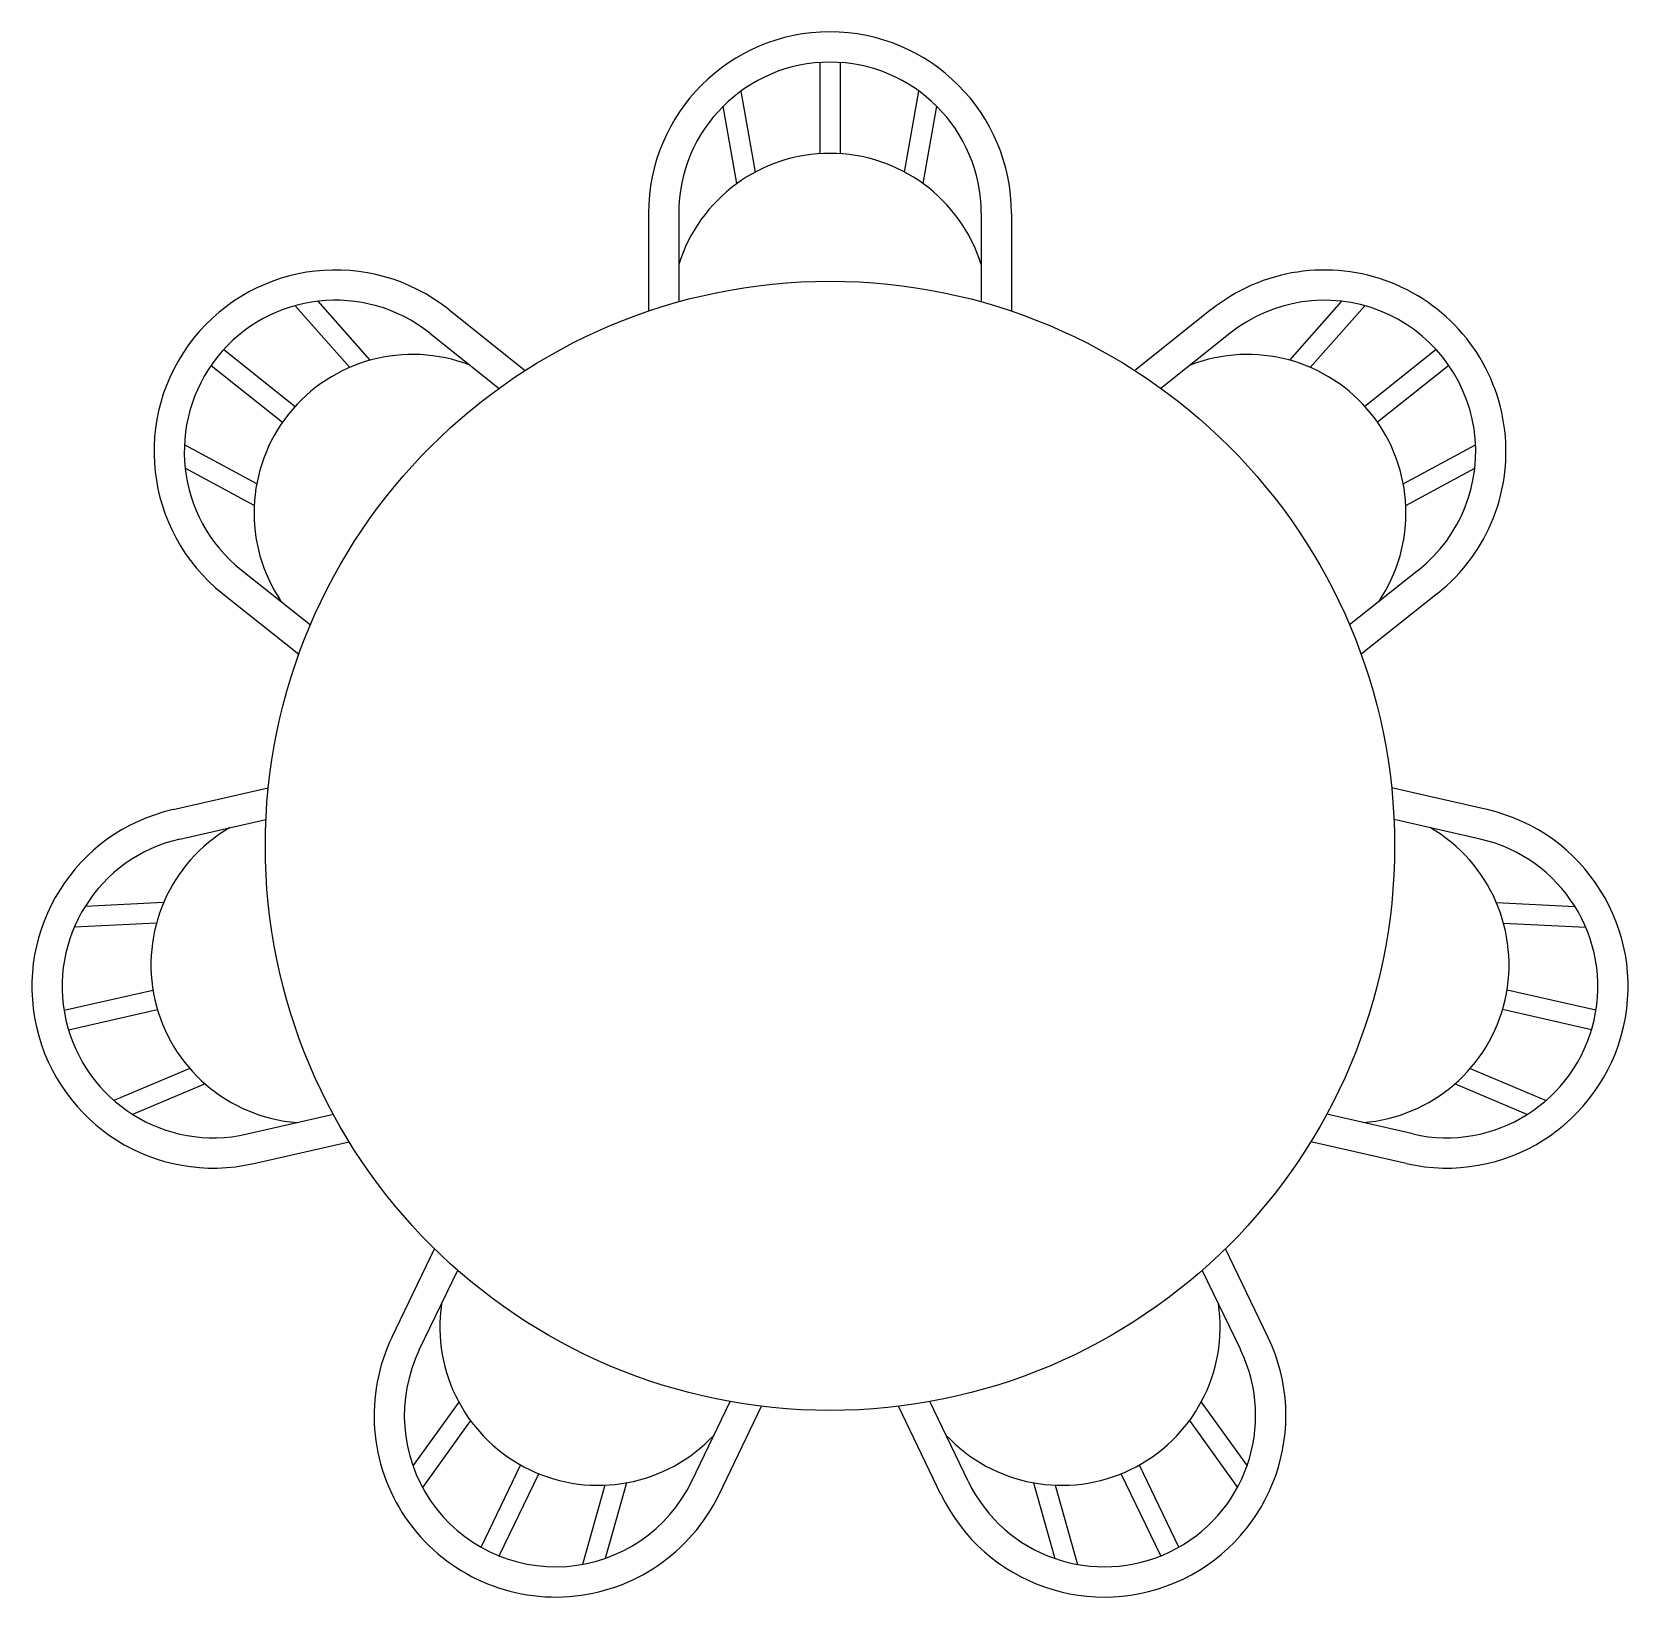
# Model space of a CAD drawing. Header units: millimetres. Extents: x -909.72 to -907.74, y 2587.21 to 2589.15.
import ezdxf

# ---------------------------------------------------------------- set-up
doc = ezdxf.new("R2010")
doc.units = ezdxf.units.MM
doc.header["$LTSCALE"] = 10
doc.layers.add('Móveis_mesas', color=2, linetype='Continuous')

msp = doc.modelspace()

# ---------------------------------------------------------------- linework, layer by layer
at = {"layer": 'Móveis_mesas', "color": 1}
for p, q in [((-908.7417, 2589.1163), (-908.7417, 2589.0032)), ((-908.7417, 2589.1163), (-908.7417, 2589.0032)), ((-908.7167, 2589.1163), (-908.7167, 2589.0032)), ((-908.7167, 2589.1163), (-908.7167, 2589.0032)), ((-908.8216, 2588.9804), (-908.8393, 2589.0809)), ((-908.8216, 2588.9804), (-908.8393, 2589.0809)), ((-908.6367, 2588.9804), (-908.619, 2589.0809)), ((-908.6367, 2588.9804), (-908.619, 2589.0809)), ((-908.8445, 2588.9661), (-908.8614, 2589.0621)), ((-908.8445, 2588.9661), (-908.8614, 2589.0621)), ((-908.6138, 2588.9661), (-908.5969, 2589.0621)), ((-908.6138, 2588.9661), (-908.5969, 2589.0621)), ((-908.9167, 2588.9292), (-908.9167, 2588.8195)), ((-908.9167, 2588.9292), (-908.9167, 2588.8195)), ((-908.5417, 2588.9292), (-908.5417, 2588.8195)), ((-909.3246, 2588.7382), (-909.3921, 2588.8147)), ((-909.3246, 2588.7382), (-909.3921, 2588.8147)), ((-909.2992, 2588.7472), (-909.3637, 2588.8202)), ((-909.2992, 2588.7472), (-909.3637, 2588.8202)), ((-908.1591, 2588.7472), (-908.0946, 2588.8202)), ((-908.1591, 2588.7472), (-908.0946, 2588.8202)), ((-908.1337, 2588.7382), (-908.0662, 2588.8147)), ((-908.1337, 2588.7382), (-908.0662, 2588.8147)), ((-909.2253, 2588.7806), (-909.1395, 2588.7122)), ((-908.233, 2588.7806), (-908.3188, 2588.7122)), ((-908.233, 2588.7806), (-908.3188, 2588.7122)), ((-909.4807, 2588.7604), (-909.3922, 2588.6899)), ((-909.4807, 2588.7604), (-909.3922, 2588.6899)), ((-907.9777, 2588.7604), (-908.0661, 2588.6899)), ((-907.9777, 2588.7604), (-908.0661, 2588.6899)), ((-909.4962, 2588.7408), (-909.4078, 2588.6703)), ((-909.4962, 2588.7408), (-909.4078, 2588.6703)), ((-907.9621, 2588.7408), (-908.0505, 2588.6703)), ((-907.9621, 2588.7408), (-908.0505, 2588.6703)), ((-909.4399, 2588.5937), (-909.5295, 2588.6424)), ((-909.4399, 2588.5937), (-909.5295, 2588.6424)), ((-908.0184, 2588.5937), (-907.9288, 2588.6424)), ((-908.0184, 2588.5937), (-907.9288, 2588.6424)), ((-909.443, 2588.5669), (-909.5286, 2588.6135)), ((-909.443, 2588.5669), (-909.5286, 2588.6135)), ((-908.0153, 2588.5669), (-907.9298, 2588.6135)), ((-908.0153, 2588.5669), (-907.9298, 2588.6135)), ((-909.4591, 2588.4874), (-909.3733, 2588.419)), ((-909.4591, 2588.4874), (-909.3733, 2588.419)), ((-907.9992, 2588.4874), (-908.085, 2588.419)), ((-909.5353, 2588.1534), (-909.4284, 2588.1778)), ((-907.923, 2588.1534), (-908.0299, 2588.1778)), ((-907.923, 2588.1534), (-908.0299, 2588.1778)), ((-909.5553, 2588.0748), (-909.6526, 2588.0699)), ((-909.5553, 2588.0748), (-909.6526, 2588.0699)), ((-907.903, 2588.0748), (-907.8057, 2588.0699)), ((-907.903, 2588.0748), (-907.8057, 2588.0699)), ((-909.5641, 2588.0493), (-909.666, 2588.0442)), ((-909.5641, 2588.0493), (-909.666, 2588.0442)), ((-907.8942, 2588.0493), (-907.7923, 2588.0442)), ((-907.8942, 2588.0493), (-907.7923, 2588.0442)), ((-909.6788, 2587.9412), (-909.5685, 2587.9663)), ((-909.6788, 2587.9412), (-909.5685, 2587.9663)), ((-907.7796, 2587.9412), (-907.8898, 2587.9663)), ((-907.7796, 2587.9412), (-907.8898, 2587.9663)), ((-909.6732, 2587.9168), (-909.5629, 2587.942)), ((-909.6732, 2587.9168), (-909.5629, 2587.942)), ((-907.7851, 2587.9168), (-907.8954, 2587.942)), ((-907.7851, 2587.9168), (-907.8954, 2587.942)), ((-909.523, 2587.8691), (-909.617, 2587.8295)), ((-909.523, 2587.8691), (-909.617, 2587.8295)), ((-907.9353, 2587.8691), (-907.8413, 2587.8295)), ((-907.9353, 2587.8691), (-907.8413, 2587.8295)), ((-909.504, 2587.85), (-909.5938, 2587.8121)), ((-909.504, 2587.85), (-909.5938, 2587.8121)), ((-907.9543, 2587.85), (-907.8646, 2587.8121)), ((-907.9543, 2587.85), (-907.8646, 2587.8121)), ((-909.4519, 2587.7878), (-909.3449, 2587.8122)), ((-909.4519, 2587.7878), (-909.3449, 2587.8122)), ((-908.0065, 2587.7878), (-908.1134, 2587.8122)), ((-909.2383, 2587.52), (-909.1907, 2587.6188)), ((-908.22, 2587.52), (-908.2676, 2587.6188)), ((-908.22, 2587.52), (-908.2676, 2587.6188)), ((-909.1893, 2587.4554), (-909.2462, 2587.3763)), ((-909.1893, 2587.4554), (-909.2462, 2587.3763)), ((-908.9004, 2587.3573), (-908.8528, 2587.4561)), ((-908.9004, 2587.3573), (-908.8528, 2587.4561)), ((-908.5579, 2587.3573), (-908.6055, 2587.4561)), ((-908.269, 2587.4554), (-908.2121, 2587.3763)), ((-908.269, 2587.4554), (-908.2121, 2587.3763)), ((-909.1749, 2587.4326), (-909.2344, 2587.3497)), ((-909.1749, 2587.4326), (-909.2344, 2587.3497)), ((-908.2834, 2587.4326), (-908.2239, 2587.3497)), ((-908.2834, 2587.4326), (-908.2239, 2587.3497)), ((-909.1618, 2587.2755), (-909.1127, 2587.3774)), ((-909.1618, 2587.2755), (-909.1127, 2587.3774)), ((-908.2965, 2587.2755), (-908.3456, 2587.3774)), ((-908.2965, 2587.2755), (-908.3456, 2587.3774)), ((-909.1393, 2587.2647), (-909.0902, 2587.3666)), ((-909.1393, 2587.2647), (-909.0902, 2587.3666)), ((-909.0083, 2587.3524), (-909.0359, 2587.2542)), ((-909.0083, 2587.3524), (-909.0359, 2587.2542)), ((-908.9815, 2587.3553), (-909.0079, 2587.2615)), ((-908.9815, 2587.3553), (-909.0079, 2587.2615)), ((-908.4768, 2587.3553), (-908.4504, 2587.2615)), ((-908.4768, 2587.3553), (-908.4504, 2587.2615)), ((-908.45, 2587.3524), (-908.4224, 2587.2542)), ((-908.45, 2587.3524), (-908.4224, 2587.2542)), ((-908.319, 2587.2647), (-908.3681, 2587.3666)), ((-908.319, 2587.2647), (-908.3681, 2587.3666))]:
    msp.add_line(p, q, dxfattribs=at)
at = {"layer": 'Móveis_mesas'}
for p, q in [((-908.9542, 2588.9292), (-908.9542, 2588.8079)), ((-908.5042, 2588.9292), (-908.5042, 2588.8079)), ((-909.2019, 2588.8099), (-909.1071, 2588.7343)), ((-908.2564, 2588.8099), (-908.3512, 2588.7343)), ((-909.4825, 2588.458), (-909.3877, 2588.3825)), ((-907.9758, 2588.458), (-908.0706, 2588.3825)), ((-909.5436, 2588.19), (-909.4255, 2588.2169)), ((-907.9147, 2588.19), (-908.0329, 2588.2169)), ((-909.4435, 2587.7513), (-909.3253, 2587.7782)), ((-908.0148, 2587.7513), (-908.133, 2587.7782)), ((-909.2721, 2587.5363), (-909.2195, 2587.6455)), ((-908.1862, 2587.5363), (-908.2388, 2587.6455)), ((-908.8666, 2587.341), (-908.814, 2587.4503)), ((-908.5917, 2587.341), (-908.6443, 2587.4503))]:
    msp.add_line(p, q, dxfattribs=at)
msp.add_circle((-908.7292, 2588.1451), 0.7, dxfattribs=at)
for centre, start, end in [((-908.7292, 2588.9292), 0, 180), ((-908.7292, 2588.9292), 0, 180), ((-909.3422, 2588.634), 51.4286, 231.4286), ((-909.3422, 2588.634), 51.4286, 231.4286), ((-908.1161, 2588.634), 308.5714, 128.5714), ((-908.1161, 2588.634), 308.5714, 128.5714), ((-909.4936, 2587.9706), 102.8571, 282.8571), ((-909.4936, 2587.9706), 102.8571, 282.8571), ((-907.9647, 2587.9706), 257.1429, 77.1429), ((-907.9647, 2587.9706), 257.1429, 77.1429), ((-909.0694, 2587.4387), 154.2857, 334.2857), ((-909.0694, 2587.4387), 154.2857, 334.2857), ((-908.389, 2587.4387), 205.7143, 25.7143), ((-908.389, 2587.4387), 205.7143, 25.7143)]:
    msp.add_arc(centre, 0.225, start, end, dxfattribs=at)
at = {"layer": 'Móveis_mesas', "color": 1}
for centre, radius, start, end in [((-908.7292, 2588.9292), 0.1875, 0, 180), ((-908.7292, 2588.9292), 0.1875, 0, 180), ((-908.7292, 2588.8072), 0.1964, 17.3128, 162.6872), ((-908.7292, 2588.8072), 0.1964, 17.3128, 162.6872), ((-909.3422, 2588.634), 0.1875, 51.4286, 231.4286), ((-909.3422, 2588.634), 0.1875, 51.4286, 231.4286), ((-908.1161, 2588.634), 0.1875, 308.5714, 128.5714), ((-908.1161, 2588.634), 0.1875, 308.5714, 128.5714), ((-909.2468, 2588.5579), 0.1964, 68.7414, 214.1158), ((-909.2468, 2588.5579), 0.1964, 68.7414, 214.1158), ((-908.2115, 2588.5579), 0.1964, 325.8842, 111.2586), ((-908.2115, 2588.5579), 0.1964, 325.8842, 111.2586), ((-909.3746, 2587.9978), 0.1964, 120.17, 265.5443), ((-909.3746, 2587.9978), 0.1964, 120.17, 265.5443), ((-908.0837, 2587.9978), 0.1964, 274.4557, 59.83), ((-908.0837, 2587.9978), 0.1964, 274.4557, 59.83), ((-909.4936, 2587.9706), 0.1875, 102.8571, 282.8571), ((-909.4936, 2587.9706), 0.1875, 102.8571, 282.8571), ((-907.9647, 2587.9706), 0.1875, 257.1429, 77.1429), ((-907.9647, 2587.9706), 0.1875, 257.1429, 77.1429), ((-909.0164, 2587.5486), 0.1964, 171.5985, 316.9729), ((-909.0164, 2587.5486), 0.1964, 171.5985, 316.9729), ((-908.4419, 2587.5486), 0.1964, 223.0271, 8.4015), ((-908.4419, 2587.5486), 0.1964, 223.0271, 8.4015), ((-909.0694, 2587.4387), 0.1875, 154.2857, 334.2857), ((-909.0694, 2587.4387), 0.1875, 154.2857, 334.2857), ((-908.389, 2587.4387), 0.1875, 205.7143, 25.7143), ((-908.389, 2587.4387), 0.1875, 205.7143, 25.7143)]:
    msp.add_arc(centre, radius, start, end, dxfattribs=at)

doc.saveas('drawing.dxf')
